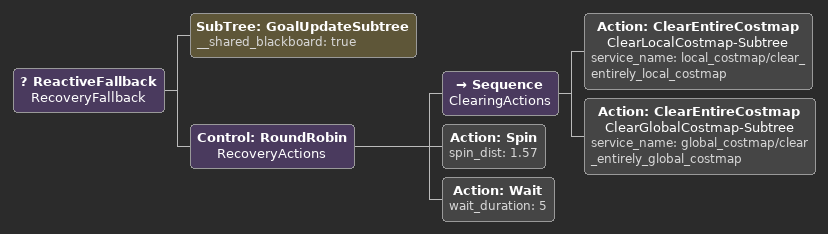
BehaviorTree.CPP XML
<ReactiveFallback name="RecoveryFallback">
    <SubTree ID="GoalUpdateSubtree" __shared_blackboard="true"/>
    <Control ID="RoundRobin" name="RecoveryActions">
        <Sequence name="ClearingActions">
            <Action ID="ClearEntireCostmap" name="ClearLocalCostmap-Subtree" service_name="local_costmap/clear_entirely_local_costmap"/>
            <Action ID="ClearEntireCostmap" name="ClearGlobalCostmap-Subtree" service_name="global_costmap/clear_entirely_global_costmap"/>
        </Sequence>
        <Action ID="Spin" spin_dist="1.57"/>
        <Action ID="Wait" wait_duration="5"/>
    </Control>
</ReactiveFallback>
